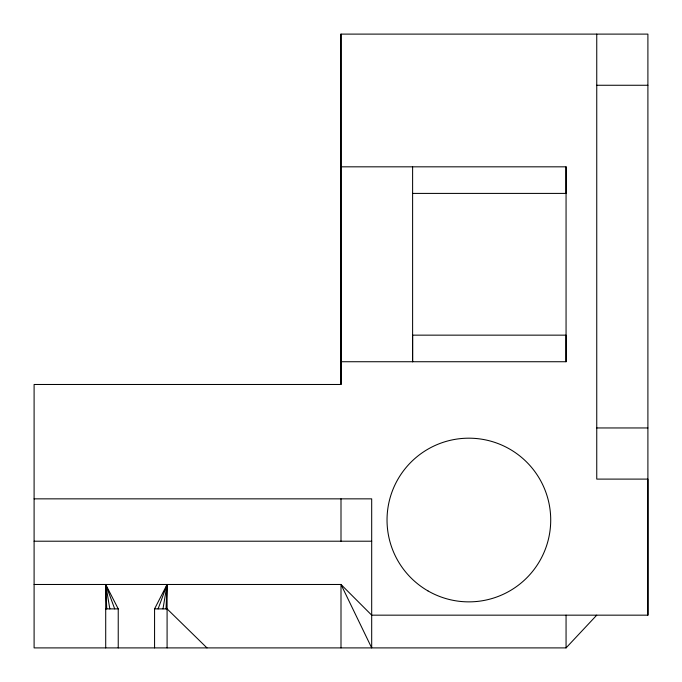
<?xml version="1.0" encoding="UTF-8"?>
<svg xmlns="http://www.w3.org/2000/svg" width="682" height="682" viewBox="0 0 682 682"><rect width="100%" height="100%" fill="white"/><g stroke="black" fill="none" stroke-linecap="round" stroke-linejoin="round"><path stroke-width="1.02" d="M341 361.733L566.06 361.733L566.06 335.152L412.61 335.152L412.61 361.733L412.61 166.826M341 166.826L566.06 166.826L566.06 193.407L412.61 193.407M34.1 584.474L341 584.474L371.69 615.164L647.9 615.164L647.9 479.105L596.75 479.105L596.75 34.109M166.05 608.89L167.09 584.474L154.567 608.89L154.567 647.9M162.981 608.89L167.09 584.474L158.105 608.89M341 34.109L341 384.478L34.1 384.478L34.1 647.9L566.06 647.9L596.75 615.164M596.75 85.259L647.9 85.259M596.75 427.955L647.9 427.955M34.1 498.849L371.69 498.849L371.69 647.9L341 584.474L341 647.9M34.1 541.21L371.69 541.21M105.71 608.89L118.233 608.89L118.233 647.9M154.567 608.89L167.09 608.89L206.987 647.9M105.71 647.9L105.71 584.474L118.233 608.89M106.759 608.89L105.71 584.474L114.704 608.89M105.71 584.474L109.828 608.89M341 384.478L340.906 34.109L647.9 34.109L647.9 615.164M566.06 166.826L566.06 361.733M566.06 615.164L566.06 647.9M341 498.849L341 541.21M167.09 584.474L167.09 647.9M427.955 590.902A81.84 81.84 0 0 0 550.715 520.025A81.84 81.84 0 0 0 427.955 449.148A81.84 81.84 0 0 0 427.955 590.902"/></g></svg>
